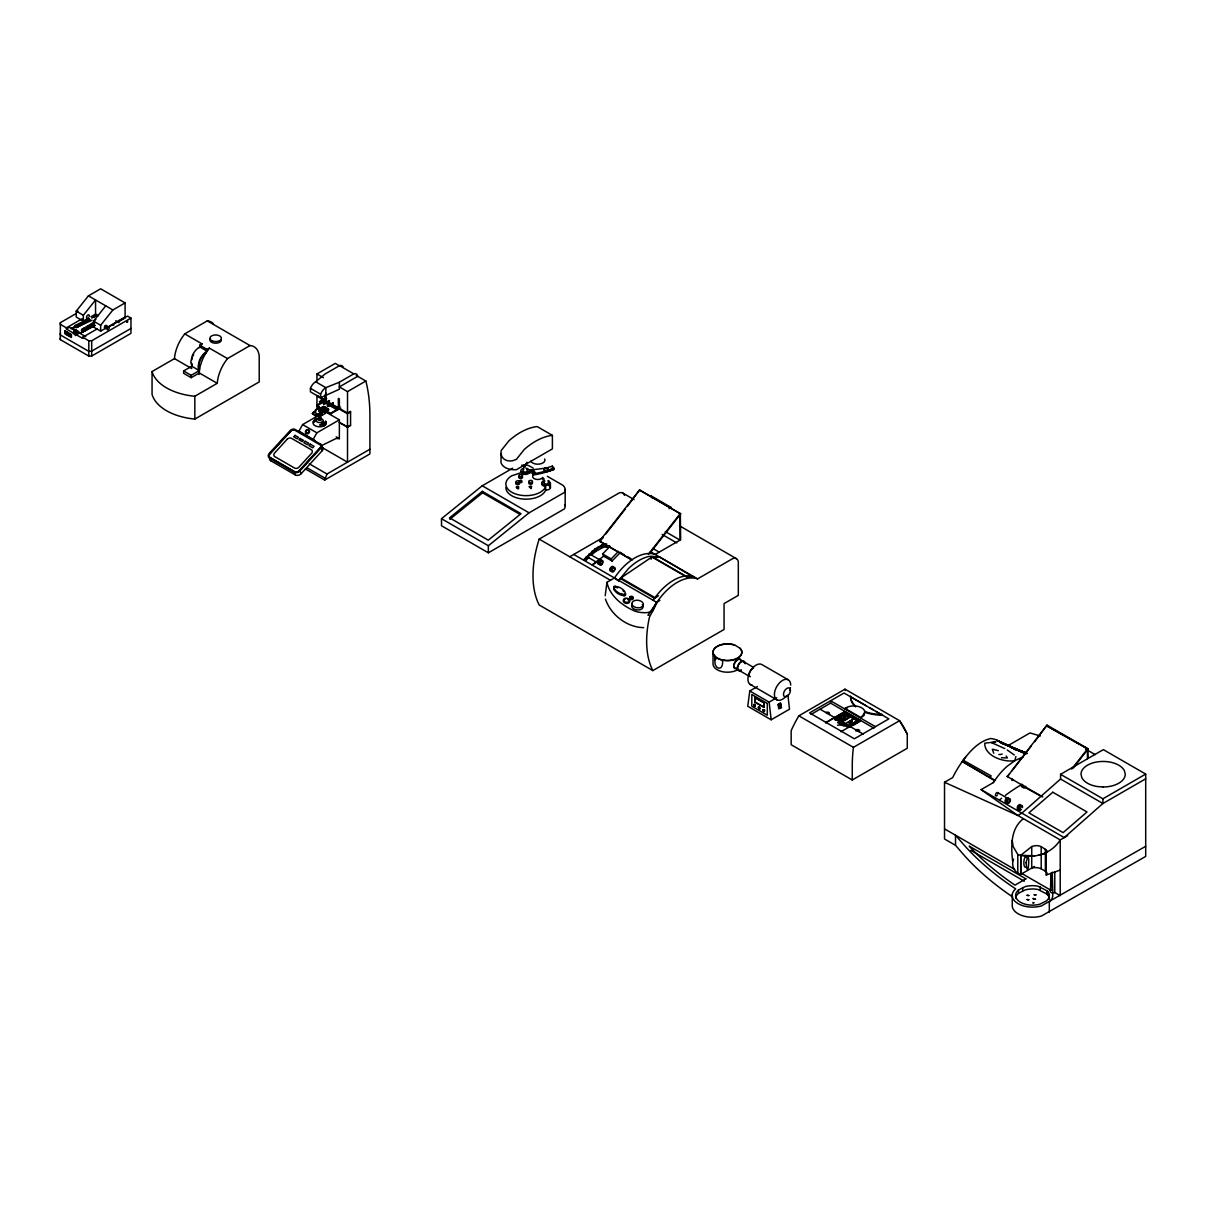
<?xml version="1.0" encoding="UTF-8"?>
<svg xmlns="http://www.w3.org/2000/svg" width="1206" height="1206" viewBox="0 0 1206 1206"><rect width="100%" height="100%" fill="white"/><g stroke="black" fill="none" stroke-linecap="round" stroke-linejoin="round"><path stroke-width="1.5" d="M1020.728 872.044L1020.728 855.31L1031.733 846.552L1034.235 845.843A9.06 6.196 -8.1 0 1 1039.135 845.934L1041.2 846.657A132.132 76.279 60 0 1 1044.336 848.662L1045.346 849.326M1046.22 872.677L1046.235 853.245A5.412 3.211 -9.4 0 0 1045.376 849.341L1045.376 871.214A5.442 3.136 0 0 1 1046.22 875.028L1060.21 870.069M77.636 311.887L77.847 310.982M106.158 326.298C105.585 323.419 102.887 329.132 105.57 327.459M75.888 330.625L76.159 331.047M82.098 323.087L81.269 322.876L82.129 322.786M60.375 333.037L60.3 334.906L88.822 351.368L91.701 351.127L130.957 328.454M94.973 325.53L80.335 333.188L72.179 328.484L77.078 325.695M89.138 318.897L75.043 325.514L74.697 327.233L76.355 327.58L92.003 320.223M76.355 327.58L76.4 326.374L90.375 319.816M78.556 326.54L78.601 325.349M80.335 333.188L94.988 325.288M94.128 325.047C92.485 324.474 80.606 336.444 81.676 329.464L94.294 322.123M83.124 331.454L83.169 330.248L94.174 323.856M83.666 328.303L81.631 330.67M76.068 313.59L60.375 322.665L60.3 324.324L66.405 327.851L82.415 318.61M109.188 326.675L127.519 316.093L130.957 318.083L130.957 333.369L91.701 356.041L88.822 356.087L60.3 339.61L60.375 337.951M501.018 453.818L501.168 450.547L509.053 440.657A63.074 36.421 -60 0 1 537.167 426.577L552.393 435.366L552.393 448.888L516.349 469.707C510.711 470.039 503.43 468.667 501.018 462.908L501.018 453.818A12.603 9.95 -35.7 0 0 512.414 460.767L516.349 459.411L524.278 449.446A63.074 36.421 -60 0 1 552.393 435.366M65.561 332.359L66.632 334.364M66.978 332.374L66.918 334.575M68.591 334.65L69.993 334.002L70.4 336.353M69.812 335.6L69.104 334.786L69.601 336.097M1012.618 861.174C1011.05 846.506 1010.372 828.688 1023.412 818.663M113.846 325.107L112.821 325.017M66.722 333.685L66.33 332.781M320.811 401.085L320.856 401.191M325.334 399.035L325.273 398.206M325.349 398.236L324.685 398.975L325.65 398.779M328.545 405.563L329.253 405.502M328.921 400.648C328.213 401.251 328.484 400.678 329.509 401.085M328.921 401.357L329.434 400.709M332.494 403.166L333.248 402.849L332.871 403.633M605.201 595.704L606.95 582.302L614.472 577.96A45.949 26.532 -60 0 1 655.205 554.443L680.651 539.76L680.335 513.455L648.3 554.413M625.311 594.03L624.798 595.809L621.452 595.206A12.557 8.186 7.5 0 1 614.216 589.84L613.944 586.357L617.819 586.764A12.557 8.186 7.5 0 1 625.055 592.116L625.296 594.573L621.587 594.121A12.557 8.186 7.5 0 1 614.367 588.754L613.703 586.975M614.125 589.644L614.276 588.573M615.045 587.201L615.181 586.116M621.753 595.282L621.904 594.211M623.939 595.824L624.075 594.739M625.567 594.89L625.703 593.804M1025.748 753.961L996.91 740.213A55.928 32.095 -68.3 0 0 990.804 738.524C978.624 741.162 969.383 751.715 962.313 761.514L994.92 780.222L993.412 782.528L981.126 789.628L1017.849 815.452L1060.21 839.919L1067.687 835.592M757.428 686.561L749.785 690.978L747.75 706.264L771.177 719.786L789.508 709.203L787.88 695.093M849.371 722.967L852.024 722.861L852.325 720.088L848.044 722.56L852.325 720.088M852.024 722.861L852.325 720.57M184.714 333.881L207.266 320.871L250.034 345.564A25.432 14.683 -60 0 1 259.215 356.162L259.215 381.895L194.829 419.07A51.692 29.833 0 0 1 152.062 394.362L152.062 371.554L174.463 358.619A29.728 17.155 -60 0 1 181.955 337.725L184.714 333.881L202.035 343.876L199.789 345.172L199.789 346.951L198.281 347.901A12.331 7.115 -60 0 0 192.086 356.177L190.789 362.071L191.98 366.609L192.312 364.544M763.368 709.821C764.242 714.193 766.021 708.239 762.961 710.048C763.202 713.726 766.066 709.942 763.051 709.882M191.784 359.885L192.176 358.092M106.701 326.947C107.198 324.233 103.505 327.474 105.48 328.198M320.404 415.542L320.525 415.693A1.598 0.92 0 0 0 322.002 415.361L325.183 413.522L325.183 411.879A3.648 2.111 0 0 1 328.334 411.97L330.565 413.251L337.318 409.347L339.911 406.362M541.901 483.139L542.097 484.842A4.327 2.487 0 0 0 545.413 486.455L545.504 487.028A20.17 11.638 0 0 1 515.957 494.098A20.17 11.638 0 0 1 511.781 475.782L520.811 472.767L523.389 474.154A4.327 2.487 0 0 0 529.133 472.963L529.313 471.44M545.64 486.455L545.504 490.556A20.17 11.638 0 0 1 523.404 499.073A20.17 11.638 0 0 1 505.872 487.541M1034.205 899.103C1029.532 897.083 1038.848 900.55 1034.19 898.756M81.963 323.027L81.269 322.816M85.882 320.615L86.38 321.429L85.807 320.766M87.963 326.208L87.224 326.449L88.128 326.223M91.294 324.097L91.807 324.459M91.596 324.263L92.199 323.932M1013.643 859.094C1010.794 864.958 1014.321 872.933 1020.728 874.395L1034.447 866.466M67.551 333.956C66.074 336.338 64.069 330.866 66.752 332.117M68.878 334.002L68.652 334.982M319.273 408.065L318.957 406.543L316.711 405.246L319.394 408.156M841.064 719.289L843.522 720.706L848.677 717.721A1.945 1.131 0 0 0 848.195 716.59A1.945 1.131 0 0 0 846.235 716.319L841.064 719.289L842.466 721.203L845.481 720.042L843.039 718.625L841.034 720.374M651.044 559.252L652.069 556.629L659.124 557.262M618.753 580.433L628.326 568.75A45.949 26.532 -60 0 1 649.913 556.283L659.486 556.916L693.54 577.131L686.35 576.86L651.933 556.976M864.853 712.852L860.571 718.067L864.174 715.279L864.687 711.073A11.05 6.377 0 0 0 856.546 706.128L853.366 705.932A11.05 6.377 0 0 0 845.074 708.419L845.074 709.128A11.05 6.377 0 0 1 847.381 707.847M325.123 398.477L325.545 399.065M325.213 403.633L324.58 402.683L325.439 403.588M328.952 400.498L329.072 401.402M328.514 405.276L329.253 406.075L328.318 405.397M332.931 402.668C333.911 404.899 331.168 402.442 333.173 402.774M333.052 403.573L332.781 402.653M315.912 420.306L316.665 419.251A3.814 2.201 0 0 1 319.198 418.407M192.809 356.267L193.653 354.474M659.923 600.287L656.833 602.427L652.582 611.412L649.235 612.286A19.251 12.557 7.5 0 1 634.522 610.975A54.255 35.381 7.5 0 1 606.95 582.302M573.739 554.443L656.833 602.427L649.416 617.306A97.46 56.275 -60 0 0 652.823 670.596L724.052 629.472L724.052 603.603L738.313 595.372L738.313 561.589A9.859 5.698 -60 0 0 732.931 558.484L697.565 578.895A45.949 26.532 -60 0 0 656.833 602.427L647.954 615.241L648.873 615.075M305.404 468.908L324.7 480.048L326.992 474.018L369.91 449.235M650.954 611.909L656.833 602.427M300.52 432.23A5.789 3.347 -60 0 0 298.621 431.673L302.616 424.587L320.283 414.382M315.459 441.758A5.789 3.347 -60 0 0 312.882 439.904L316.877 432.818L339.368 419.839L324.369 411.171L325.801 409.648L326.871 410.266L325.439 411.789L326.871 410.266M548.293 469.692L546.016 470.928A51.361 29.653 0 0 1 533.037 473.777L532.675 473.415A2.306 1.327 0 0 0 534.635 472.043A3.904 2.261 0 0 0 532.434 470.28L531.891 470.159A3.904 2.261 0 0 0 530.143 470.099L544.841 468.245L543.816 469.074A2.306 1.327 0 0 0 546.137 470.702L554.112 468.365L552.318 466.104A46.506 26.849 0 0 1 546.77 467.792L545.474 468.094L547.147 468.199A2.306 1.327 0 0 1 548.308 469.677M548.293 470.868L546.016 472.104A51.361 29.653 0 0 1 533.037 474.953L532.735 474.561A2.306 1.327 0 0 0 533.549 474.38M312.776 412.965L315.701 410.553A1.96 1.131 0 0 1 315.49 409.754L320.118 407.93L318.987 409.422A1.96 1.131 0 0 0 319.846 410.884A1.96 1.131 0 0 0 322.439 410.492L324.595 410.975L322.002 412.769A1.598 0.92 0 0 1 321.143 413.085L319.771 412.904L316.846 415.527L312.324 413.432L316.409 416.492L312.324 413.432M993.262 782.619L994.588 780.674L962.313 761.514M605.035 546.439A18.979 10.96 -60 0 1 606.392 546.514L607.945 547.042L609.512 545.655M990.02 777.508L991.121 775.895L963.187 760.232A67.838 39.165 -60 0 0 952.68 777.584L944.524 782.287L944.524 838.984L955.514 845.316L960.413 850.969A378.97 218.799 0 0 0 1012.573 896.902M994.905 780.327L996.518 777.976A47.818 27.602 -60 0 1 1007.176 766.262L1014.939 760.594L1023.291 756.81M199.276 347.72L202.035 343.876M653.17 600.317L656.154 596.126A45.949 26.532 -60 0 1 693.917 576.785L693.344 577.116M963.187 760.232L965.614 757.036M227.497 358.574L209.362 348.112L205.352 353.976A29.728 17.155 -60 0 0 199.653 368.78L199.111 372.85L217.246 383.312A29.728 17.155 -60 0 1 224.738 362.418L227.497 358.574L250.034 345.564M81.405 322.922L82.129 322.967M87.932 326.57L87.842 326.268M630.828 559.418L599.548 541.132L639.602 489.938L680.651 513.877L649.763 553.373M599.864 541.539L603.302 537.152M605.593 534.228L625.04 509.369M627.331 506.445L639.602 489.938M1009.543 773.8L1007.251 776.724L1046.989 725.123L1087.737 748.64L1088.053 758.303M1011.834 770.875L1031.296 746.017M1034.718 741.63L1046.989 725.123M1071.712 769.111L1087.737 748.64M1073.174 768.071L1088.053 749.062L1046.702 725.891L1088.053 749.062M320.434 447.773L320.479 447.728A2.955 2.246 -26.3 0 0 320.329 445.044L294.339 429.924A2.955 2.246 -26.3 0 0 291.068 430.632L270.008 453.863A3.452 2.638 -26.3 0 0 270.219 457.707L294.656 471.817A3.452 2.638 -26.3 0 0 299.344 470.792L320.389 447.562L299.254 470.626A3.452 2.638 -26.3 0 1 294.581 471.652L270.129 457.541A3.452 2.638 -26.3 0 1 269.918 453.697L291.113 430.844A2.955 2.246 -26.3 0 1 294.43 430.09L294.385 429.939M269.571 458.144L294.023 472.27A4.327 3.286 -26.3 0 0 299.872 470.988L321.082 447.818A3.814 2.909 -26.3 0 0 320.902 444.336L294.792 429.261A3.814 2.909 -26.3 0 0 290.556 430.18L269.315 453.335A4.327 3.286 -26.3 0 0 269.571 458.144L270.898 460.828L295.349 474.938A4.327 3.286 -26.3 0 0 301.183 473.656L322.409 450.486A3.814 2.909 -26.3 0 0 322.228 447.004L321.399 446.522M87.917 318.49L83.335 321.143L76.219 317.027L76.219 311.148L88.43 295.847L100.656 288.792L125.092 302.917L125.092 317.962L118.987 321.489L118.987 320.555M83.335 321.143L83.335 315.263L95.56 299.962L95.56 314.088L90.978 316.726M125.092 317.027L100.656 331.137L93.525 327.022L93.525 321.143L105.751 305.857M100.656 331.137L100.656 325.258L112.882 309.972L125.092 302.917M65.441 332.223L67.008 332.359M66.451 333.881L66.224 332.977M69.978 335.57L69.435 335.479M1018.452 890.028L1016.522 892.244A16.884 9.754 0 0 0 1021.316 902.721A16.884 9.754 0 0 0 1039.904 904.168L1046.507 900.852A16.884 9.754 0 0 0 1049.069 893.54L1047.23 890.902L1037.989 886.199A16.884 9.754 0 0 0 1025.085 886.651L1018.452 890.028L1018.452 893.314L1016.522 895.53A16.884 9.754 0 0 0 1015.648 898.033M316.711 405.246L323.479 401.342L326.057 398.357M326.675 398.704L323.479 401.342M339.308 406L337.318 409.347M525.726 464.009A51.361 29.653 0 0 1 524.7 465.908L523.992 465.893A2.306 1.327 0 0 0 524.022 464.898M526.841 462.26A51.361 29.653 0 0 1 524.7 467.084L523.977 467.024A2.306 1.327 0 0 0 523.027 465.38A3.904 2.261 0 0 0 521.655 465.169M604.508 543.755L595.191 548.805L583.9 559.494L584.714 559.961L596.005 549.273L606.633 543.816M1025.839 867.385C1022.643 868.245 1023.638 854.345 1026.487 857.572M620.608 552.242L612.06 561.031L603.497 556.102L602.608 553.976L609.95 546.454M612.06 561.031L611.171 558.921L618.497 551.383M320.118 408.864L318.987 410.357A1.96 1.131 0 0 0 318.821 410.703M1012.271 894.611L1012.271 904.711A20.276 11.698 0 0 0 1041.396 916.047L1145.7 856.411L1145.7 774.086L1103.339 749.635L1060.571 774.327L1060.571 779.031L1021.859 813.145L1017.849 815.452L944.524 782.287M844.456 714.178C848.315 713.892 837.673 715.128 837.356 718.55C837.627 719.575 848.18 710.424 851.526 717.811L858.582 721.309L849.627 726.479M206.105 352.725C201.281 356.448 197.618 363.112 199.563 369.247M1050.923 873.385L1050.532 890.616A2.744 1.583 0 0 0 1052.205 892.862L1052.401 893.179A20.276 11.698 0 0 1 1049.31 901.952L1049.31 912.068M339.368 386.915L357.7 376.317A6.95 4.01 -60 0 0 353.795 373.875L339.368 382.212L339.368 389.267L320.615 397.724L310.424 391.844L310.424 388.317A8.532 4.93 -60 0 1 315.655 381.774L325.107 373.966L339.534 365.644A6.95 4.01 -60 0 1 343.288 367.423M564.966 504.726A13.944 8.05 0 0 1 564.302 508.962L488.355 552.8L441.502 525.756L441.502 518.701L482.234 485.777L512.686 468.199M449.567 517.826L482.325 491.355L521.022 513.696L488.264 540.167L449.567 517.826L449.853 519.273L482.596 492.802L482.325 491.355M488.355 552.8L488.355 545.745L529.087 512.821L564.302 492.5A13.944 8.05 0 0 0 563.066 485.4L547.373 476.34M324.263 411.472L324.263 412.422L323.675 411.231M313.846 422.522L316.665 419.251M81.676 329.464L83.169 330.248M318.927 418.949L319.967 419.99L320.238 418.859M606.392 546.514L609.181 546.137M658.476 595.764L654.587 598.312L620.17 578.443L652.054 556.901M841.275 716.017L839.361 718.188L839.798 720.284M841.275 716.485L839.406 719.485M199.789 345.172L207.115 349.408L207.115 351.187L205.623 352.137A12.331 7.115 -60 0 0 199.412 360.398L198.116 366.307L199.111 374.493M75.043 325.514L76.4 326.374M597.513 549.423L595.975 550.358A42.421 24.497 -60 0 0 593.231 552.348M85.129 328.62L88.174 326.856M91.204 325.092L94.249 323.329M66.405 327.851L66.405 329.027L69.466 327.263L74.757 330.323M71.079 328.695L88.822 318.444M78.119 326.736L87.556 321.293M81.315 331.002L83.425 329.796M79.144 332.856L75.677 335.554L73.023 332.856L74.561 331.967L74.561 333.73M66.405 329.027L82.701 338.434L82.701 337.258L97.113 328.952M82.701 337.258L88.822 340.785L91.701 340.755L130.957 318.083M207.115 349.408L209.362 348.112M183.629 370.966L191.784 366.202L199.307 370.619L199.307 372.971L191.166 377.674L183.629 373.317L183.629 370.966L191.166 375.322L199.307 370.619M152.062 371.554A51.692 29.833 0 0 0 194.829 396.246L217.246 383.312M316.952 381.141L316.952 373.966L335.283 363.383L340.107 366.172M321.158 399.065L335.012 407.055L336.776 409.663L322.922 401.658L321.761 398.719A4.764 2.759 -60 0 1 323.449 399.653M324.61 399.412L324.414 400.935L325.017 399.653M316.711 405.955L322.439 402.653M327.881 402.94L328.891 401.884M339.474 386.975L347.509 391.618L365.84 381.021A181.94 105.043 -60 0 1 369.91 413.96L369.91 453.938L324.7 480.048M322.183 408.02L324.685 407.115L323.615 406.497L320.344 408.261L325.439 411.201L328.695 409.316L323.615 406.377L322.183 407.327L323.253 408.638M321.625 409.588L323.042 408.05L320.555 408.261L321.625 409.588L324.881 407.945L325.952 408.548L324.881 407.236L323.449 408.05L324.52 409.377M320.555 408.97L323.042 408.759M322.183 407.327L324.685 407.115M331.74 405.171L332.75 404.116M323.253 407.945L324.324 409.497L322.891 410.311L326.163 408.668L327.218 409.286L326.163 407.96L324.731 408.789L327.218 408.578M323.449 408.05L325.952 407.854M324.52 408.668L325.59 410.236L324.173 411.05L327.429 409.407L328.499 410.025L327.429 408.698L325.997 409.527L328.499 409.316M316.409 415.799L319.771 413.839L320.525 414.743A1.598 0.92 0 0 0 322.002 414.427M324.263 412.422L325.183 411.879M325.997 410.236L328.499 410.025M335.012 407.055L335.6 406.708A4.764 2.759 -60 0 1 337.605 409.015L333.851 406.829M325.183 412.588A3.648 2.111 0 0 1 328.334 412.663L330.565 413.944L340.755 408.065M326.117 393.231L326.117 400.754L338.343 407.809L338.343 398.402L339.368 398.99L339.368 408.397L347.509 413.1L350.569 411.336L350.569 425.462L347.509 427.226L339.368 422.522M328.213 402.668L347.509 413.809L350.569 412.045M339.368 422.281L347.509 426.984L350.569 425.221M652.823 670.596L539.172 604.975A97.46 56.275 -60 0 1 539.172 539.112L619.281 492.877A9.859 5.698 -60 0 1 623.562 493.676M639.919 490.36L680.651 513.877M650.109 496.239L650.923 495.772L671.29 507.53L670.476 507.997A20.17 11.653 60 0 1 669.059 508.646M569.729 556.765L603.06 537.514M595.417 563.096L592.252 564.905A173.634 100.249 -60 0 1 603 556.72M749.785 690.978L769.142 702.148L776.785 697.731M778.503 704.56L779.046 708.314L778.503 704.56L780.282 703.52L781.458 707.485L778.759 708.917L778.096 704.349L780.568 702.917L781.232 707.5M778.79 704.681L780.583 703.641M779.046 708.314L781.458 707.485M798.839 715.821L844.999 689.169L899.586 720.691A107.424 77.757 -72 0 1 907.274 734.122L907.274 748.248L852.265 779.996L791.166 744.72L791.166 730.595A107.424 51.165 -45.5 0 1 798.839 715.821L853.426 747.343L899.586 720.691L907.274 734.122M811.065 714.404L830.602 703.128L873.928 728.138M825.507 722.771L845.059 711.48M825.989 722.726L834.341 717.66M834.959 718.49L845.059 712.656L860.134 721.354L852.913 725.53M859.32 721.354L845.059 713.123L835.773 718.49L835.773 719.892M836.105 719.861L836.105 718.444L845.059 713.274L851.21 716.816L845.014 713.786M848.677 718.188A1.945 1.131 0 0 0 848.195 717.057A1.945 1.131 0 0 0 846.235 716.786L843.552 717.6L846.702 719.334L848.677 717.721M843.039 718.158L843.039 719.093L844.26 717.449M836.105 718.444L842.662 721.761L842.255 722.469M839.406 719.017L843.069 722.696L848.873 725.816L857.828 720.404L848.873 725.816M845.225 723.706L854.18 718.535M849.446 726.253L834.311 718.248L850.034 726.721L857.768 722.243M840.989 731.71L860.541 720.419M1008.186 745.534L1030.014 732.931L1040.296 735.977M1060.571 774.327L1102.917 798.794L1145.7 774.086M1145.7 778.805L1102.917 803.498L1064.22 837.597L981.126 789.628M1018.452 893.314L1025.085 889.953A16.884 9.754 0 0 1 1037.989 889.485L1047.23 894.204L1049.069 896.842A16.884 9.754 0 0 1 1049.341 899.375M1145.7 846.295L1041.396 905.932A20.276 11.698 0 0 1 1017.201 903.098A20.276 11.698 0 0 1 1015.678 888.867L1009.512 884.691A378.97 218.799 0 0 1 960.413 840.853L955.514 835.2L955.514 845.316M530.097 470.114L530.097 471.29A3.904 2.261 0 0 1 531.891 471.335L532.434 471.456A3.904 2.261 0 0 1 534.635 473.219L534.635 472.043M530.097 471.29L530.007 469.918M85.219 321.429L88.475 319.726M91.716 318.037L96.601 315.475L93.344 317.419M72.179 328.484L75.435 326.781M532.675 473.415L532.735 474.561M607.206 546.981A18.979 10.96 -60 0 0 602.94 547.449L596.789 550.825A42.421 24.497 -60 0 0 591.347 555.062M321.037 445.873L336.052 438.517L339.368 438.652L339.368 419.839M321.595 411.849A1.96 1.131 0 0 0 322.439 411.427L322.695 411.306M1032.924 902.435L1033.135 903.354L1034.115 902.616M529.992 486.862C531.936 491.641 530.851 485.807 530.896 486.666M339.368 382.212L325.846 387.654A8.532 4.93 -60 0 0 320.615 394.196L320.615 397.724M545.549 471.848A2.306 1.327 0 0 0 546.137 471.878L554.112 469.541L554.112 468.365M991.814 742.806L995.99 741.811L984.774 743.182C984.247 755.861 1003.874 762.795 1014.939 760.594L1015.859 756.569M320.223 415.361L319.771 412.904M1012.241 840.265L1013.1 846.461L1017.789 854.496C1033.421 859.29 1051.331 854.195 1060.21 839.919L1060.21 895.651L1054.783 892.515A2.744 1.583 0 0 1 1052.883 892.922L1052.22 872.194M1038.562 855.205L1046.22 853.215L1046.22 875.028M520.359 481.028C516.801 482.129 523.359 483.757 521.731 481.269M530.957 483.44L530.097 483.289M517.615 487.058C515.294 488.4 520.721 490.39 517.736 487.043M614.442 587.186L613.553 588.061M843.582 715.761L846.341 715.731M1034.748 855.793L1020.728 855.295L1020.728 874.395M837.537 725.183L841.275 724.957M848.044 722.56L852.024 722.379M1001.508 757.715L1007.402 757.941L1006.181 755.996M643.657 627.633C626.954 627.406 610.703 614.789 605.457 599.096M70.37 336.353L68.832 334.876M998.297 750.66L992.312 749.228L993.744 753.237M545.64 489.983L546.529 490.013A4.327 2.487 0 0 0 550.418 487.963L549.227 485.792M529.313 472.616L532.69 473.114M723.706 660.164L722.108 659.788C723.811 663.179 721.505 670.988 716.922 667.265A4.945 2.457 66.1 0 1 715.068 664.039L714.751 656.019L713.515 654.285M315.414 419.145L316.349 419.371A6.693 3.859 0 0 0 314.962 419.99M616.372 587.473L617.668 587.85M1014.156 749.167L1026.125 753.087M1014.276 749.212L1026.381 753.192M69.285 333.851L70.626 335.66L69.692 336.368M992.086 742.911L1004.794 748.564M1011.186 747.464L1026.517 752.981M1011.261 747.554L1026.743 753.222L1001.342 743.137A55.928 32.095 -68.3 0 0 998.462 741.042L996.91 740.213M1001.342 743.137L1025.326 752.815M1027.09 753.433L999.94 742.022L1025.552 753.268M1025.597 753.237L998.462 741.042L1025.055 753.253M1024.949 753.207L997.814 740.695L1025.839 754.021M1041.622 796.488L1020.638 785.091A173.634 100.249 -60 0 0 1005.367 795.372M1085.415 749.001L1095.199 754.639M622.688 492.998L634.055 499.555M679.506 525.801L736.338 558.619M665.38 531.635L680.048 540.107L680.048 514.238M662.124 534.454L676.792 542.926M533.263 468.184L530.112 466.375A10.236 5.909 0 0 0 526.736 465.034M526.615 469.662L527.354 470.219A2.306 1.327 0 0 1 526.841 471.667A2.306 1.327 0 0 1 524.339 471.953L523.389 471.531A2.306 1.327 0 0 1 523.811 469.662M1060.571 779.031L1102.917 803.498L1102.917 798.794M339.534 365.644L353.795 373.875M356.192 375.458L365.84 381.021M652.702 548.368L659.215 552.137M650.32 551.624L697.565 578.895M652.069 556.629L686.485 576.513M316.952 373.966L323.389 377.689M620.984 552.966L624.256 554.85M627.512 556.735L630.768 558.604M599.548 541.132L632.14 559.946M1006.935 776.302L1042.783 797M607.553 546.393L608.367 546.861M607.131 546.574L607.945 547.042M606.739 546.62L607.553 547.087M601.417 545.067L602.231 545.549M315.655 381.774L325.846 387.654L325.846 394.709M602.126 546.981L602.94 547.449M598.312 546.77L599.126 547.238M854.722 706.038A31.311 18.075 0 0 1 850.607 696.797L882.385 715.143A31.311 18.075 0 0 1 866.405 712.776L864.717 711.419L866.405 712.068A31.311 18.075 0 0 0 882.385 714.449M595.191 548.805L596.005 549.273M866.496 705.977L844.049 693.013L809.573 712.912L854.376 738.796L888.852 718.882L876.038 711.48M869.677 707.816L872.858 709.641M602.608 553.976L611.171 558.921M482.234 485.777L529.087 512.821M310.424 388.317L320.615 394.196M592.131 551.187L592.945 551.655M316.952 395.462L325.107 400.166L325.107 394.528M327.323 401.93L316.952 396.171L316.952 409.347M589.116 553.871L589.93 554.353M590.367 554.428L600.558 560.308M327.535 403.196L330.685 405.005M482.596 492.802L519.68 514.223M997.754 792.659L1007.945 798.538M588.377 557.504L598.553 563.398M586.206 556.84L587.02 557.323M620.954 577.991L655.371 597.875M845.074 708.419L860.571 717.374M875.42 726.645L830.602 700.776L830.602 703.128M324.324 408.789L321.821 409L322.891 410.311M325.59 409.527L324.52 408.909L323.102 410.432M324.731 409.497L325.801 410.115M860.134 720.419L845.059 711.706L834.959 717.54L834.959 719.892M788.317 679.822L761.83 664.536A11.517 6.648 -60 0 0 749.604 672.526A11.517 6.648 -60 0 0 752.001 685.008M845.059 714.058L848.074 715.806M539.172 539.112L610.462 580.282M313.53 411.804L317.6 414.155M199.789 346.936L207.115 351.187M743.68 661.687L753.464 667.325M843.039 719.093L845.481 720.51L845.481 719.575M834.748 717.434L850.23 726.374M820.08 709.203L834.552 717.54M850.034 726.479L863.421 734.213M833.738 718.248L848.813 726.962M839.482 722.515L847.019 726.856M837.537 722.469L843.974 726.178M336.188 436.828L339.368 438.652M738.735 670.174L750.147 676.762M88.43 295.847L112.882 309.972M302.616 424.587L316.877 432.818M750.313 684.495L776.8 699.782M115.731 320.766L118.987 322.65M174.463 358.619L191.784 368.614M298.621 430.979L312.882 439.21M95.56 314.088L98.47 315.761M321.776 447.32L347.509 462.169L347.509 427.226M441.502 518.701L488.355 545.745M76.219 311.148L83.335 315.263M93.525 321.143L100.656 325.258M1031.733 846.552L1031.733 868.049A9.105 5.261 0 0 1 1041.2 868.802L1045.376 871.214M87.691 319.56L89.123 320.389M944.524 828.869L1014.653 869.36M1021.09 873.069L1050.923 890.284M309.294 463.813L326.992 474.018M72.194 328.243L80.335 332.946M85.762 336.67L77.621 331.967L77.621 333.73M970.815 850.336L1024.271 881.194M307.002 467.777L324.7 477.998M64.913 330.7L71.44 334.454L71.425 337.514L64.913 333.761L64.928 330.685M1007.236 749.981L1014.291 754.971M998.809 754.489L1000.814 754.489A89.274 56.32 -54.9 0 0 1002.156 753.991M614.472 577.96L618.708 581.096M739.911 648.21L734.635 644.939A14.397 8.321 0 0 0 713.515 649.989A14.397 8.321 0 0 0 727.429 660.451A14.397 8.321 0 0 0 741.343 649.989L739.911 648.21A14.397 8.321 0 0 1 729.932 660.556A14.397 8.321 0 0 1 713.243 650.923A14.397 8.321 0 0 1 734.635 645.165M1049.823 889.666L1050.743 890.435L1050.743 873.521M66.541 332.223L67.204 333.097M544.132 479.068L542.594 477.501A5.125 2.97 0 0 1 535.434 479.159A5.125 2.97 0 0 1 533.519 474.847M521.158 471.576L523.389 472.978A4.327 2.487 0 0 0 529.133 471.787L529.524 470.506L528.002 468.817A4.327 2.487 0 0 0 525.982 468.26M324.58 403.513L325.213 403.271M320.796 444.26L322.108 446.929M320.992 447.939L322.319 450.607M299.872 470.988L301.183 473.656M294.023 472.27L295.349 474.938M521.158 471.561L520.917 470.928A4.327 2.487 0 0 1 523.751 468.38M523.977 465.848L523.977 467.024M320.585 400.935L321.369 401.146M780.282 703.52L780.644 706.038M769.142 702.148L771.177 719.786M191.799 363.323L191.98 366.579M1087.435 749.408L1087.435 758.649M1054.783 871.863L1054.783 892.515M1047.818 891.4L1047.818 894.686M1047.23 890.902L1047.23 894.204M1046.929 890.737L1046.929 894.023M1041.2 846.657L1041.2 868.802M1040.16 886.817L1040.16 890.118M1022.688 887.571L1022.688 890.857M1017.789 854.496L1017.789 873.31M855.582 706.776L854.722 705.329A31.311 18.075 0 0 1 850.607 696.103M852.265 779.996L852.265 765.885A107.424 74.003 -75.5 0 1 853.426 747.343M845.059 713.123L845.059 714.676M842.255 721.987L842.255 723.404M713.032 652.145L713.032 663.903A14.397 8.321 0 0 0 721.927 671.576A14.397 8.321 0 0 0 737.62 669.782M565.177 489.485L565.177 505.947M552.966 468.787L552.966 469.963M552.318 466.104L552.318 467.28M551.805 469.179L551.805 470.355M550.433 483.139L550.433 487.842M533.037 473.777L533.037 474.953M524.7 465.908L524.7 467.084M347.509 391.618L347.509 413.1M347.509 413.809L347.509 426.984M332.343 403.889L332.343 404.824M328.484 401.658L328.484 402.593M325.801 409.407L325.801 410.341M322.439 410.492L322.439 411.427M322.002 412.769L322.002 415.361M319.801 408.909L319.801 409.844M319.56 409.015L319.56 409.95M319.258 406.98L319.379 408.472M319.077 406.693L319.183 407.538M319.153 409.271L319.153 410.221M315.701 410.553L315.701 411.97M194.829 396.246L194.829 419.07M191.166 375.322L191.166 377.674M91.701 340.755L91.701 356.041M88.822 340.785L88.822 356.087M68.184 332.57L68.169 335.63M60.375 322.665L60.3 339.61M207.266 320.871A25.432 14.683 -60 0 1 213.552 323.932M221.391 339.64A5.759 3.332 0 0 1 214.578 343.167A5.759 3.332 0 0 1 210.447 338.464M999.473 799.925A173.634 100.249 -60 0 1 1001.583 798.251M1020.939 809.241A1.839 1.055 -60 0 1 1019.417 808.774A1.839 1.055 -60 0 1 1020.713 806.392A1.839 1.055 -60 0 1 1022.01 807.281M1021.03 809.799A2.593 1.492 -60 0 1 1018.889 808.955A2.593 1.492 -60 0 1 1021.03 805.623A2.593 1.492 -60 0 1 1022.432 807.628M1018.331 808.623A1.839 1.055 -60 0 1 1018.542 805.91A1.839 1.055 -60 0 1 1020.382 806.347M1019.854 808.427A2.593 1.492 -60 0 1 1017.306 808.517A2.593 1.492 -60 0 1 1018.934 804.93A2.593 1.492 -60 0 1 1020.909 806.09M1013.568 779.815A1.839 1.055 -60 0 1 1012.015 780.312A1.839 1.055 -60 0 1 1011.955 778.518M1022.025 785.965A1.839 1.055 -60 0 1 1022.13 784.397M1023.035 786.855A2.593 1.492 -60 0 1 1021.693 784.292M1025.658 786.252A1.839 1.055 -60 0 1 1024.075 787.247A1.839 1.055 -60 0 1 1023.608 785.769M1025.597 787.066A2.593 1.492 -60 0 1 1023.427 787.759A2.593 1.492 -60 0 1 1023.321 785.242M997.317 795.236A1.839 1.055 -60 0 1 995.478 795.191A1.839 1.055 -60 0 1 996.88 792.628A1.839 1.055 -60 0 1 997.98 794M1006.497 801.749A1.839 1.055 -60 0 1 1006.121 799.397A1.839 1.055 -60 0 1 1008.231 799.081M1006.317 802.427A2.593 1.492 -60 0 1 1005.171 800.543A2.593 1.492 -60 0 1 1007.266 797.799A2.593 1.492 -60 0 1 1008.774 799.216M77.953 332.223A2.156 1.251 0 0 1 76.084 334.107A2.156 1.251 0 0 1 74.214 332.223M78.239 331.213A2.156 1.251 0 0 1 75.903 332.449A2.156 1.251 0 0 1 73.958 330.987A2.156 1.251 0 0 1 76.641 330.007M88.445 317.902A2.02 1.161 -60 0 1 86.515 317.63A2.02 1.161 -60 0 1 88.159 314.902A2.02 1.161 -60 0 1 89.229 316.575M94.777 322.922A2.02 1.161 -60 0 1 94.565 320.721M94.837 320.268A2.02 1.161 -60 0 1 95.907 319.364M105.661 328.454A1.673 0.965 -60 0 1 104.741 327.203A1.673 0.965 -60 0 1 106.429 325.469A1.673 0.965 -60 0 1 106.776 327.339M786.629 695.606A11.517 6.648 -60 0 1 774.9 697.445A11.517 6.648 -60 0 1 781.141 681.36A11.517 6.648 -60 0 1 790.699 685.098M790.427 687.691A11.517 6.648 -60 0 1 789.613 690.435M749.604 676.249A4.914 2.834 -60 0 1 749.876 671.636A4.914 2.834 -60 0 1 753.539 668.124M741.193 669.963A4.914 2.834 -60 0 1 737.755 668.26A4.914 2.834 -60 0 1 740.635 662.305A4.914 2.834 -60 0 1 744.569 662.983M741.193 670.43A5.487 3.166 -60 0 1 737.333 668.139A5.487 3.166 -60 0 1 741.238 661.431A5.487 3.166 -60 0 1 745.097 663.722M736.519 668.727A5.487 3.166 -60 0 1 734.816 662.2A5.487 3.166 -60 0 1 741.298 660.511M740.017 659.576A4.914 2.834 -60 0 1 740.559 660.089M736.625 668.214A4.914 2.834 -60 0 1 734.183 666.767M734.198 664.687A4.914 2.834 -60 0 1 738.464 659.411M714.962 659.742A14.397 8.321 0 0 1 717.253 658.024M844.999 689.169A107.424 40.838 -53.6 0 1 845.331 690.525M858.973 731.65A2.141 1.236 0 0 0 858.973 729.901A2.141 1.236 0 0 0 855.958 729.901L855.958 731.077A2.141 1.236 0 0 1 859.305 731.333M825.808 712.505A2.141 1.236 0 0 1 828.823 712.505A2.141 1.236 0 0 1 828.823 714.238M826.758 713.364A2.141 1.236 0 0 1 829.457 714.555M623.035 590.85A12.557 8.186 7.5 0 1 623.773 591.588M624.241 494.686A9.859 5.698 -60 0 1 624.482 495.304M632.592 597.784A1.734 1.131 7.5 0 1 631.944 599.608A1.734 1.131 7.5 0 1 629.653 598.266A1.734 1.131 7.5 0 1 632.23 597.588M627.497 599.442A3.166 2.065 7.5 0 1 629.08 602.683A3.166 2.065 7.5 0 1 624.09 602.503A3.166 2.065 7.5 0 1 625.085 599.352M642.316 604.688A5.759 3.754 7.5 0 1 642.285 608.472L641.381 609.181A5.759 3.754 7.5 0 1 633.828 608.909A5.759 3.754 7.5 0 1 632.396 603.92M652.325 498.033A20.17 11.653 60 0 1 650.923 495.772M671.29 507.53A20.17 11.653 60 0 1 669.873 508.163M589.252 557.534A1.839 1.055 -60 0 1 588.076 556.584A1.839 1.055 -60 0 1 589.493 554.413A1.839 1.055 -60 0 1 590.669 555.363M598.809 563.519A1.839 1.055 -60 0 1 598.493 561.604A1.839 1.055 -60 0 1 600.302 560.187M599.864 563.76A2.593 1.492 -60 0 1 597.724 562.9A2.593 1.492 -60 0 1 599.879 559.584A2.593 1.492 -60 0 1 601.281 561.589M613.553 571.026A1.839 1.055 -60 0 1 612.03 570.287A1.839 1.055 -60 0 1 613.764 567.996A1.839 1.055 -60 0 1 614.382 569.925M614.095 571.147A2.593 1.492 -60 0 1 611.502 570.905A2.593 1.492 -60 0 1 613.809 567.348A2.593 1.492 -60 0 1 614.819 570.031M611.472 567.378A1.839 1.055 -60 0 1 612.874 567.423M610.945 570.393A1.839 1.055 -60 0 1 610.854 568.056M611.065 571.086A2.593 1.492 -60 0 1 610.522 567.785A2.593 1.492 -60 0 1 613.507 567.333M586.176 560.277A42.421 24.497 -60 0 1 588.724 557.564M307.952 430.014A2.02 1.643 -54.1 0 1 309.52 431.597A2.02 1.643 -54.1 0 1 307.847 433.738A2.02 1.643 -54.1 0 1 305.977 432.532M306.324 431.085A2.02 1.643 -54.1 0 1 307.048 430.331M319.922 411.849A1.96 1.131 0 0 1 319.077 411.382M325.484 421.03A6.693 3.859 0 0 1 319.696 426.818A6.693 3.859 0 0 1 313.892 421.03M314.962 420.231A6.693 3.859 0 0 1 316.349 419.613M313.228 421.723A6.693 3.859 0 0 1 313.892 420.788M313.635 421.618A6.045 3.497 0 0 1 321.263 418.241M320.54 418.648A3.467 2.005 0 0 1 322.56 421.723A3.467 2.005 0 0 1 316.877 421.768A3.467 2.005 0 0 1 318.746 418.663M320.148 418.437A1.734 0.995 0 0 1 321.188 419.899A1.734 0.995 0 0 1 318.474 420.11A1.734 0.995 0 0 1 318.821 418.527M323.223 421.437A3.814 2.201 0 0 1 321.158 422.628M270.898 460.828A4.327 3.286 -26.3 0 1 269.556 458.687M547.991 482.008A2.306 1.327 0 0 1 546.469 484.134L544.343 483.621A2.306 1.327 0 0 1 544.343 482.008M541.856 484.209A4.327 2.487 0 0 1 544.705 481.646M544.705 480.47A4.327 2.487 0 0 0 541.856 483.033L542.097 483.666A4.327 2.487 0 0 0 545.413 485.279L546.529 485.294A4.327 2.487 0 0 0 550.418 483.259L548.956 480.908A4.327 2.487 0 0 0 548.006 480.561M542.383 478.767A5.125 2.97 0 0 1 542.79 479.491M519.108 482.807A1.899 1.1 0 0 1 518.881 484.42A1.899 1.1 0 0 1 516.123 484.149A1.899 1.1 0 0 1 516.831 482.581M521.685 476.43A1.899 1.1 0 0 1 522.288 477.953A1.899 1.1 0 0 1 519.665 478.3A1.899 1.1 0 0 1 519.062 476.777M532.509 482.882A1.899 1.1 0 0 1 530.595 484.224A1.899 1.1 0 0 1 528.846 482.807M544.69 458.973A7.191 4.146 0 0 1 539.61 464.054A7.191 4.146 0 0 1 530.806 461.129M1026.08 862.637C1028.1 884.933 1030.859 843.265 1026.08 862.637M126.72 321.776C127.67 323.886 128.364 318.957 126.72 321.776M844.23 718.761L844.275 718.701M319.56 401.508L320.072 402.141L319.56 401.508M323.419 403.739L323.932 404.387L323.419 403.739M327.293 405.985L327.806 406.618L327.369 405.864M753.69 704.711C754.564 709.324 757.082 702.872 753.69 704.711M754.112 704.47L755.242 706.173L754.202 704.304M758.288 707.349C759.177 711.947 761.589 705.495 758.288 707.349M758.695 707.108L759.84 708.902L758.695 707.108M629.849 596.985L629.788 597.272A1.734 1.131 7.5 0 0 631.055 598.478L631.507 598.538A1.734 1.131 7.5 0 0 633.225 597.648A1.734 1.131 7.5 0 0 631.823 596.322A1.734 1.131 7.5 0 0 629.849 596.985M318.655 416.884L320.766 417.05L318.655 416.884M319.138 416.959L320.268 417.05L319.138 416.959M1027.105 895.365L1028.808 895.5L1027.105 895.365M1027.105 899.601L1028.808 899.736L1027.105 899.601M1034.235 894.746L1035.939 894.867L1034.235 894.746M516.334 487.073C518.279 490.48 520.464 484.676 516.334 487.073M519.304 480.877C521.233 484.284 523.434 478.481 519.304 480.877M520.072 481.013L521.309 481.134L520.072 481.013M529.283 486.651C531.228 490.058 533.414 484.254 529.283 486.651M287.345 439.029L274.38 453.275A3.573 2.729 -26.3 0 0 274.546 456.486L294.927 468.245A3.573 2.729 -26.3 0 0 298.515 467.627L311.781 453.139A3.573 2.729 -26.3 0 0 312.279 451.888A3.543 2.698 -26.3 0 0 312.248 451.014L312.173 450.773A3.573 2.729 -26.3 0 0 311.6 449.944L291.234 438.17A3.573 2.729 -26.3 0 0 287.345 439.029M295.033 435.396L293.721 436.813L297.189 438.818L298.5 437.401L295.033 435.396M300.128 438.471L298.967 439.723L302.269 441.637L303.43 440.371L300.128 438.471M305.208 441.245L303.867 442.708L307.379 444.728L308.721 443.265L305.208 441.245M310.304 444.17L308.947 445.647L312.701 447.818L314.057 446.341L310.304 444.17M1052.808 792.236L1028.899 812.889L1063.104 832.637L1087.013 811.985L1052.808 792.236M642.572 606.301L641.652 607.01A5.759 3.754 7.5 0 1 633.06 605.97A5.759 3.754 7.5 0 1 634.778 600.543L636.165 600.271A5.759 3.754 7.5 0 1 642.195 602.08A5.759 3.754 7.5 0 1 642.572 606.301M325.484 424.663L323.042 426.065L325.484 424.663M325.741 421.618L319.696 425.1A6.045 3.497 0 0 0 325.741 421.618M1025.884 878.842L1015 885.129L1012.347 883.335A375.277 216.658 0 0 1 970.513 847.562L969.187 846.115L1025.884 878.842M547.75 470.28L547.283 471.682L550.629 470.732L550.629 469.556L547.705 470.37M546.469 467.973L545.896 467.973A2.306 1.327 0 0 0 544.343 470.099L546.469 470.611A2.306 1.327 0 0 0 547.991 468.486L546.469 467.973M1103.128 786.975L1097.415 786.553A22.115 12.769 0 0 1 1081.767 777.523L1081.013 774.207A22.115 12.769 0 0 1 1100.249 761.559A22.115 12.769 0 0 1 1124.489 770.905L1125.243 774.207A22.115 12.769 0 0 1 1103.128 786.975M767.302 703.445L751.82 694.505L751.82 706.264L767.302 715.203L767.302 703.445M764.046 702.736L754.881 697.445L754.881 702.148L764.046 707.44L764.046 702.736M763.85 702.857L755.077 697.792L755.077 702.028L763.85 707.078L763.85 702.857M211.894 340.785A5.759 3.332 0 0 0 221.301 338.871A5.759 3.332 0 0 0 213.733 335.117A5.759 3.332 0 0 0 211.894 340.785M1008.804 802.367A1.839 1.055 -60 0 0 1009.573 799.472A1.839 1.055 -60 0 0 1007.357 801.206A1.839 1.055 -60 0 0 1008.804 802.367M1008.894 802.925A2.593 1.492 -60 0 0 1009.98 798.839A2.593 1.492 -60 0 0 1006.859 801.281A2.593 1.492 -60 0 0 1008.894 802.925M108.223 329.585A1.673 0.965 -60 0 0 109.053 326.932A1.673 0.965 -60 0 0 107.017 328.364A1.673 0.965 -60 0 0 108.223 329.585M787.835 695.726A4.914 2.834 -60 0 0 789.433 688.098A4.914 2.834 -60 0 0 783.598 693.209A4.914 2.834 -60 0 0 787.835 695.726M624.226 601.432A3.166 2.065 7.5 0 0 629.592 601.146A3.166 2.065 7.5 0 0 626.004 598.161A3.166 2.065 7.5 0 0 624.226 601.432M601.402 564.137A1.839 1.055 -60 0 0 602.186 561.257A1.839 1.055 -60 0 0 599.97 562.976A1.839 1.055 -60 0 0 601.402 564.137M601.508 564.694A2.593 1.492 -60 0 0 602.593 560.624A2.593 1.492 -60 0 0 599.457 563.051A2.593 1.492 -60 0 0 601.508 564.694M307.455 433.301A2.02 1.643 -54.1 0 0 308.6 430.075A2.02 1.643 -54.1 0 0 305.555 431.16A2.02 1.643 -54.1 0 0 307.455 433.301M516.711 482.837A1.899 1.1 0 0 0 519.62 481.948A1.899 1.1 0 0 0 516.831 480.938A1.899 1.1 0 0 0 516.711 482.837M519.665 476.641A1.899 1.1 0 0 0 522.575 475.752A1.899 1.1 0 0 0 519.786 474.742A1.899 1.1 0 0 0 519.665 476.641M529.645 482.415A1.899 1.1 0 0 0 532.555 481.511A1.899 1.1 0 0 0 529.766 480.516A1.899 1.1 0 0 0 529.645 482.415"/></g></svg>
